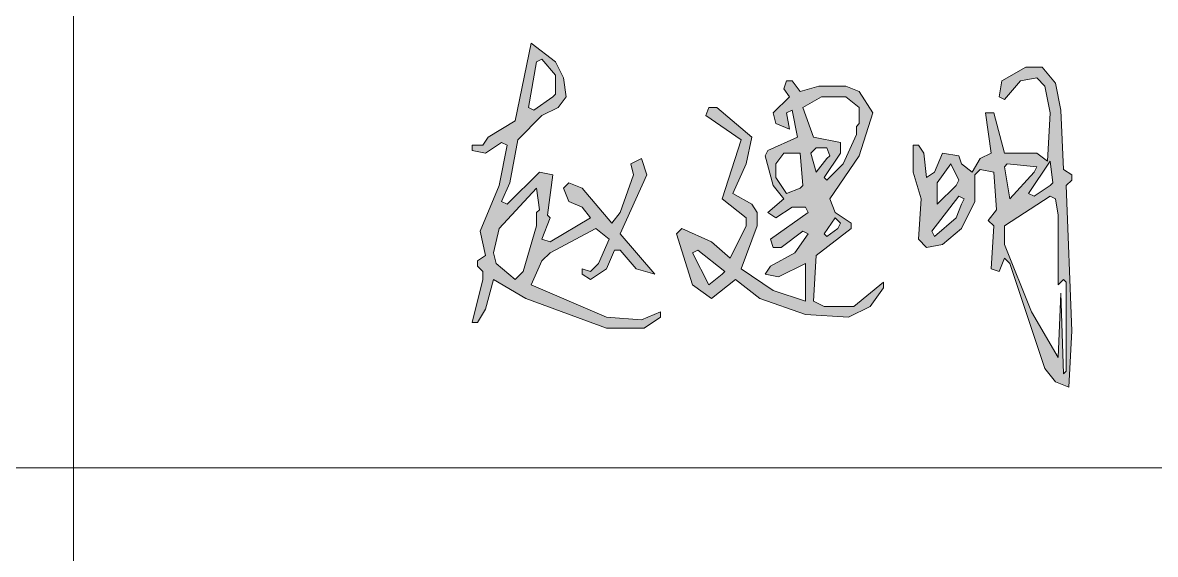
# Model space of a CAD drawing. Header units: inches. Extents: x -3733042 to -3450527, y 579159 to 997713.
# Drawn here: x -3481054 to -3479437, y 886089 to 886848 of the extents above; entities that cross this region are included whole.
import ezdxf

# ---------------------------------------------------------------- set-up
doc = ezdxf.new("R2010")
doc.units = ezdxf.units.IN
doc.header["$LTSCALE"] = 1000
doc.header["$MEASUREMENT"] = 0
doc.linetypes.add('LENGSHUI', pattern=[22, 20, -1, 0, -1])
doc.layers.add('00签名', color=7, linetype='LENGSHUI', lineweight=18)
doc.layers.add('PUB_TITLE', color=153, linetype='Continuous', lineweight=18)

msp = doc.modelspace()

# ---------------------------------------------------------------- hatches: boundary and pattern name
at = {"layer": '00签名', "linetype": 'Continuous'}
h = msp.add_hatch(color=256, dxfattribs=at)
h.paths.add_polyline_path([(-3480312.6, 886715.6), (-3480289.6, 886727.1), (-3480278, 886742.5), (-3480281.9, 886769.4), (-3480293.4, 886792.4), (-3480328, 886819.3), (-3480351, 886707.9), (-3480389.4, 886684.9), (-3480397.1, 886673.4), (-3480412.4, 886673.4), (-3480412.4, 886665.7), (-3480393.2, 886661.8), (-3480370.2, 886677.2), (-3480362.5, 886673.4), (-3480374, 886615.8), (-3480400.9, 886550.5), (-3480393.2, 886515.9), (-3480404.8, 886508.2), (-3480404.8, 886500.6), (-3480397.1, 886492.9), (-3480397.1, 886481.4), (-3480412.4, 886419.9), (-3480404.8, 886419.9), (-3480393.2, 886439.1), (-3480381.7, 886481.4), (-3480335.6, 886454.5), (-3480220.4, 886412.2), (-3480166.7, 886412.2), (-3480143.6, 886427.6), (-3480143.6, 886435.3), (-3480170.5, 886423.8), (-3480220.4, 886427.6), (-3480328, 886473.7), (-3480312.6, 886508.2), (-3480301.1, 886519.8), (-3480235.8, 886554.3), (-3480216.6, 886539), (-3480232, 886504.4), (-3480243.5, 886492.9), (-3480255, 886496.7), (-3480255, 886489), (-3480243.5, 886481.4), (-3480220.4, 886496.7), (-3480208.9, 886523.6), (-3480201.2, 886523.6), (-3480178.2, 886496.7), (-3480151.3, 886489), (-3480201.2, 886546.6), (-3480162.8, 886631.1), (-3480170.5, 886654.2), (-3480185.9, 886646.5), (-3480182, 886631.1), (-3480201.2, 886577.4), (-3480212.8, 886562), (-3480255, 886611.9), (-3480274.2, 886619.6), (-3480281.9, 886611.9), (-3480274.2, 886592.7), (-3480255, 886585), (-3480243.5, 886569.7), (-3480301.1, 886535.1), (-3480312.6, 886539), (-3480301.1, 886569.7), (-3480304.9, 886573.5), (-3480297.2, 886631.1), (-3480316.4, 886635), (-3480362.5, 886588.9), (-3480370.2, 886592.7), (-3480358.7, 886619.6), (-3480347.2, 886681)], flags=0)
h.paths.add_polyline_path([(-3480331.8, 886727.1), (-3480320.3, 886792.4), (-3480312.6, 886796.2), (-3480293.4, 886773.2), (-3480293.4, 886746.3), (-3480297.2, 886742.5), (-3480324.1, 886723.3)], flags=0)
h.paths.add_polyline_path([(-3480320.3, 886611.9), (-3480316.4, 886581.2), (-3480320.3, 886577.4), (-3480320.3, 886558.2), (-3480339.5, 886492.9), (-3480351, 886481.4), (-3480377.9, 886504.4), (-3480381.7, 886519.8), (-3480374, 886554.3)], flags=0)
h = msp.add_hatch(color=256, dxfattribs=at)
h.paths.add_polyline_path([(-3479859.5, 886750.2), (-3479878.7, 886757.8), (-3479917.1, 886757.8), (-3479944, 886750.2), (-3479955.5, 886765.5), (-3479963.2, 886765.5), (-3479967, 886754), (-3479959.3, 886742.5), (-3479982.4, 886719.4), (-3479978.5, 886704.1), (-3479959.3, 886696.4), (-3479963.2, 886719.4), (-3479955.5, 886723.3), (-3479947.8, 886684.9), (-3479990, 886665.7), (-3479993.9, 886658), (-3479982.4, 886615.8), (-3479967, 886596.6), (-3479990, 886577.4), (-3479978.5, 886569.7), (-3479955.5, 886585), (-3479936.3, 886585), (-3479932.4, 886577.4), (-3479986.2, 886539), (-3479982.4, 886527.4), (-3479970.8, 886527.4), (-3479940.1, 886550.5), (-3479932.4, 886546.6), (-3479951.6, 886519.8), (-3479986.2, 886500.6), (-3479993.9, 886489), (-3479974.7, 886485.2), (-3479936.3, 886504.4), (-3479936.3, 886450.6), (-3479982.4, 886466), (-3480028.4, 886496.7), (-3480005.4, 886558.2), (-3480005.4, 886577.4), (-3480013.1, 886588.9), (-3480040, 886604.2), (-3480020.8, 886646.5), (-3480013.1, 886684.9), (-3480063, 886727.1), (-3480074.5, 886727.1), (-3480078.4, 886715.6), (-3480028.4, 886681), (-3480055.3, 886596.6), (-3480020.8, 886569.7), (-3480020.8, 886558.2), (-3480043.8, 886512.1), (-3480070.7, 886535.1), (-3480112.9, 886554.3), (-3480120.6, 886546.6), (-3480097.6, 886473.7), (-3480070.7, 886454.5), (-3480036.1, 886481.4), (-3480001.6, 886454.5), (-3479936.3, 886431.4), (-3479874.8, 886427.6), (-3479844.1, 886443), (-3479824.9, 886469.8), (-3479824.9, 886477.5), (-3479867.2, 886443), (-3479909.4, 886443), (-3479924.8, 886450.6), (-3479920.9, 886515.9), (-3479871, 886554.3), (-3479871, 886562), (-3479894, 886577.4), (-3479901.7, 886596.6), (-3479859.5, 886658), (-3479840.3, 886719.4)], flags=0)
h.paths.add_polyline_path([(-3479940.1, 886727.1), (-3479913.2, 886742.5), (-3479878.7, 886742.5), (-3479859.5, 886727.1), (-3479859.5, 886704.1), (-3479863.3, 886700.2), (-3479863.3, 886688.7), (-3479882.5, 886646.5), (-3479905.6, 886623.4), (-3479909.4, 886627.3), (-3479886.4, 886661.8), (-3479886.4, 886677.2), (-3479924.8, 886684.9)], flags=0)
h.paths.add_polyline_path([(-3479944, 886661.8), (-3479940.1, 886615.8), (-3479944, 886611.9), (-3479963.2, 886604.2), (-3479978.5, 886627.3), (-3479978.5, 886646.5), (-3479967, 886661.8)], flags=0)
h.paths.add_polyline_path([(-3479920.9, 886669.5), (-3479905.6, 886669.5), (-3479901.7, 886658), (-3479905.6, 886654.2), (-3479920.9, 886635), (-3479928.6, 886661.8)], flags=0)
h.paths.add_polyline_path([(-3479894, 886569.7), (-3479886.4, 886562), (-3479890.2, 886554.3), (-3479905.6, 886542.8), (-3479909.4, 886546.6)], flags=0)
h.paths.add_polyline_path([(-3480089.9, 886523.6), (-3480051.5, 886492.9), (-3480055.3, 886489), (-3480074.5, 886473.7), (-3480097.6, 886519.8)], flags=0)
h.paths.add_polyline_path([(-3479667.5, 886719.4), (-3479679, 886719.4), (-3479671.3, 886661.8), (-3479686.7, 886654.2), (-3479698.2, 886635), (-3479713.6, 886646.5), (-3479717.4, 886658), (-3479740.4, 886661.8), (-3479752, 886635), (-3479763.5, 886627.3), (-3479767.3, 886661.8), (-3479775, 886673.4), (-3479782.7, 886673.4), (-3479782.7, 886635), (-3479771.2, 886596.6), (-3479775, 886539), (-3479763.5, 886527.4), (-3479740.4, 886531.3), (-3479713.6, 886554.3), (-3479694.4, 886592.7), (-3479694.4, 886631.1), (-3479686.7, 886638.8), (-3479667.5, 886635), (-3479663.6, 886581.2), (-3479675.2, 886565.8), (-3479667.5, 886558.2), (-3479671.3, 886496.7), (-3479659.8, 886492.9), (-3479652.1, 886512.1), (-3479644.4, 886504.4), (-3479594.5, 886354.6), (-3479579.2, 886335.4), (-3479560, 886327.8), (-3479556.1, 886408.4), (-3479563.8, 886615.8), (-3479556.1, 886623.4), (-3479556.1, 886631.1), (-3479567.6, 886638.8), (-3479571.5, 886723.3), (-3479579.2, 886761.7), (-3479598.4, 886784.7), (-3479621.4, 886784.7), (-3479656, 886765.5), (-3479659.8, 886742.5), (-3479652.1, 886738.6), (-3479629.1, 886765.5), (-3479606, 886769.4), (-3479594.5, 886757.8), (-3479586.8, 886719.4), (-3479590.7, 886650.3), (-3479606, 886661.8), (-3479652.1, 886661.8)], flags=0)
h.paths.add_polyline_path([(-3479648.3, 886646.5), (-3479606, 886642.6), (-3479609.9, 886635), (-3479644.4, 886596.6), (-3479652.1, 886642.6)], flags=0)
h.paths.add_polyline_path([(-3479717.4, 886623.4), (-3479721.2, 886615.8), (-3479748.1, 886588.9), (-3479748.1, 886619.6), (-3479728.9, 886646.5)], flags=0)
h.paths.add_polyline_path([(-3479586.8, 886650.3), (-3479583, 886619.6), (-3479586.8, 886615.8), (-3479609.9, 886600.4), (-3479617.6, 886604.2)], flags=0)
h.paths.add_polyline_path([(-3479709.7, 886596.6), (-3479713.6, 886588.9), (-3479721.2, 886569.7), (-3479752, 886542.8), (-3479755.8, 886550.5), (-3479717.4, 886600.4)], flags=0)
h.paths.add_polyline_path([(-3479586.8, 886600.4), (-3479579.2, 886596.6), (-3479575.3, 886573.5), (-3479575.3, 886473.7), (-3479567.6, 886481.4), (-3479563.8, 886477.5), (-3479563.8, 886350.8), (-3479567.6, 886347), (-3479571.5, 886462.2), (-3479575.3, 886370), (-3479613.7, 886435.3), (-3479652.1, 886531.3), (-3479652.1, 886558.2)], flags=0)

# ---------------------------------------------------------------- linework, layer by layer
for points in [[(-3480143.6, 886435.3), (-3480143.6, 886427.6), (-3480166.7, 886412.2), (-3480220.4, 886412.2), (-3480335.6, 886454.5), (-3480381.7, 886481.4), (-3480393.2, 886439.1), (-3480404.8, 886419.9), (-3480412.4, 886419.9), (-3480397.1, 886481.4), (-3480397.1, 886492.9), (-3480404.8, 886500.6), (-3480404.8, 886508.2), (-3480393.2, 886515.9), (-3480400.9, 886550.5), (-3480374, 886615.8), (-3480362.5, 886673.4), (-3480370.2, 886677.2), (-3480393.2, 886661.8), (-3480412.4, 886665.7), (-3480412.4, 886673.4), (-3480397.1, 886673.4), (-3480389.4, 886684.9), (-3480351, 886707.9), (-3480328, 886819.3), (-3480293.4, 886792.4), (-3480281.9, 886769.4), (-3480278, 886742.5), (-3480289.6, 886727.1), (-3480312.6, 886715.6), (-3480347.2, 886681), (-3480358.7, 886619.6), (-3480370.2, 886592.7), (-3480362.5, 886588.9), (-3480316.4, 886635), (-3480297.2, 886631.1), (-3480304.9, 886573.5), (-3480301.1, 886569.7), (-3480312.6, 886539), (-3480301.1, 886535.1), (-3480243.5, 886569.7), (-3480255, 886585), (-3480274.2, 886592.7), (-3480281.9, 886611.9), (-3480274.2, 886619.6), (-3480255, 886611.9), (-3480212.8, 886562), (-3480201.2, 886577.4), (-3480182, 886631.1), (-3480185.9, 886646.5), (-3480170.5, 886654.2), (-3480162.8, 886631.1), (-3480201.2, 886546.6), (-3480151.3, 886489), (-3480178.2, 886496.7), (-3480201.2, 886523.6), (-3480208.9, 886523.6), (-3480220.4, 886496.7), (-3480243.5, 886481.4), (-3480255, 886489), (-3480255, 886496.7), (-3480243.5, 886492.9), (-3480232, 886504.4), (-3480216.6, 886539), (-3480235.8, 886554.3), (-3480301.1, 886519.8), (-3480312.6, 886508.2), (-3480328, 886473.7), (-3480220.4, 886427.6), (-3480170.5, 886423.8), (-3480143.6, 886435.3)], [(-3480297.2, 886742.5), (-3480293.4, 886746.3), (-3480293.4, 886773.2), (-3480312.6, 886796.2), (-3480320.3, 886792.4), (-3480331.8, 886727.1), (-3480324.1, 886723.3), (-3480297.2, 886742.5)], [(-3479556.1, 886631.1), (-3479556.1, 886623.4), (-3479563.8, 886615.8), (-3479556.1, 886408.4), (-3479560, 886327.8), (-3479579.2, 886335.4), (-3479594.5, 886354.6), (-3479644.4, 886504.4), (-3479652.1, 886512.1), (-3479659.8, 886492.9), (-3479671.3, 886496.7), (-3479667.5, 886558.2), (-3479675.2, 886565.8), (-3479663.6, 886581.2), (-3479667.5, 886635), (-3479686.7, 886638.8), (-3479694.4, 886631.1), (-3479694.4, 886592.7), (-3479713.6, 886554.3), (-3479740.4, 886531.3), (-3479763.5, 886527.4), (-3479775, 886539), (-3479771.2, 886596.6), (-3479782.7, 886635), (-3479782.7, 886673.4), (-3479775, 886673.4), (-3479767.3, 886661.8), (-3479763.5, 886627.3), (-3479752, 886635), (-3479740.4, 886661.8), (-3479717.4, 886658), (-3479713.6, 886646.5), (-3479698.2, 886635), (-3479686.7, 886654.2), (-3479671.3, 886661.8), (-3479679, 886719.4), (-3479667.5, 886719.4), (-3479652.1, 886661.8), (-3479606, 886661.8), (-3479590.7, 886650.3), (-3479586.8, 886719.4), (-3479594.5, 886757.8), (-3479606, 886769.4), (-3479629.1, 886765.5), (-3479652.1, 886738.6), (-3479659.8, 886742.5), (-3479656, 886765.5), (-3479621.4, 886784.7), (-3479598.4, 886784.7), (-3479579.2, 886761.7), (-3479571.5, 886723.3), (-3479567.6, 886638.8), (-3479556.1, 886631.1)], [(-3479824.9, 886477.5), (-3479824.9, 886469.8), (-3479844.1, 886443), (-3479874.8, 886427.6), (-3479936.3, 886431.4), (-3480001.6, 886454.5), (-3480036.1, 886481.4), (-3480070.7, 886454.5), (-3480097.6, 886473.7), (-3480120.6, 886546.6), (-3480112.9, 886554.3), (-3480070.7, 886535.1), (-3480043.8, 886512.1), (-3480020.8, 886558.2), (-3480020.8, 886569.7), (-3480055.3, 886596.6), (-3480028.4, 886681), (-3480078.4, 886715.6), (-3480074.5, 886727.1), (-3480063, 886727.1), (-3480013.1, 886684.9), (-3480020.8, 886646.5), (-3480040, 886604.2), (-3480013.1, 886588.9), (-3480005.4, 886577.4), (-3480005.4, 886558.2), (-3480028.4, 886496.7), (-3479982.4, 886466), (-3479936.3, 886450.6), (-3479936.3, 886504.4), (-3479974.7, 886485.2), (-3479993.9, 886489), (-3479986.2, 886500.6), (-3479951.6, 886519.8), (-3479932.4, 886546.6), (-3479940.1, 886550.5), (-3479970.8, 886527.4), (-3479982.4, 886527.4), (-3479986.2, 886539), (-3479932.4, 886577.4), (-3479936.3, 886585), (-3479955.5, 886585), (-3479978.5, 886569.7), (-3479990, 886577.4), (-3479967, 886596.6), (-3479982.4, 886615.8), (-3479993.9, 886658), (-3479990, 886665.7), (-3479947.8, 886684.9), (-3479955.5, 886723.3), (-3479963.2, 886719.4), (-3479959.3, 886696.4), (-3479978.5, 886704.1), (-3479982.4, 886719.4), (-3479959.3, 886742.5), (-3479967, 886754), (-3479963.2, 886765.5), (-3479955.5, 886765.5), (-3479944, 886750.2), (-3479917.1, 886757.8), (-3479878.7, 886757.8), (-3479859.5, 886750.2), (-3479840.3, 886719.4), (-3479859.5, 886658), (-3479901.7, 886596.6), (-3479894, 886577.4), (-3479871, 886562), (-3479871, 886554.3), (-3479920.9, 886515.9), (-3479924.8, 886450.6), (-3479909.4, 886443), (-3479867.2, 886443), (-3479824.9, 886477.5)], [(-3479863.3, 886700.2), (-3479859.5, 886704.1), (-3479859.5, 886727.1), (-3479878.7, 886742.5), (-3479913.2, 886742.5), (-3479940.1, 886727.1), (-3479924.8, 886684.9), (-3479886.4, 886677.2), (-3479886.4, 886661.8), (-3479909.4, 886627.3), (-3479905.6, 886623.4), (-3479882.5, 886646.5), (-3479863.3, 886688.7), (-3479863.3, 886700.2)], [(-3479905.6, 886654.2), (-3479901.7, 886658), (-3479905.6, 886669.5), (-3479920.9, 886669.5), (-3479928.6, 886661.8), (-3479920.9, 886635), (-3479905.6, 886654.2)], [(-3479944, 886611.9), (-3479940.1, 886615.8), (-3479944, 886661.8), (-3479967, 886661.8), (-3479978.5, 886646.5), (-3479978.5, 886627.3), (-3479963.2, 886604.2), (-3479944, 886611.9)], [(-3479721.2, 886615.8), (-3479717.4, 886623.4), (-3479728.9, 886646.5), (-3479748.1, 886619.6), (-3479748.1, 886588.9), (-3479721.2, 886615.8)], [(-3479609.9, 886635), (-3479606, 886642.6), (-3479648.3, 886646.5), (-3479652.1, 886642.6), (-3479644.4, 886596.6), (-3479609.9, 886635)], [(-3479586.8, 886615.8), (-3479583, 886619.6), (-3479586.8, 886650.3), (-3479617.6, 886604.2), (-3479609.9, 886600.4), (-3479586.8, 886615.8)], [(-3480320.3, 886577.4), (-3480316.4, 886581.2), (-3480320.3, 886611.9), (-3480374, 886554.3), (-3480381.7, 886519.8), (-3480377.9, 886504.4), (-3480351, 886481.4), (-3480339.5, 886492.9), (-3480320.3, 886558.2), (-3480320.3, 886577.4)], [(-3479713.6, 886588.9), (-3479709.7, 886596.6), (-3479717.4, 886600.4), (-3479755.8, 886550.5), (-3479752, 886542.8), (-3479721.2, 886569.7), (-3479713.6, 886588.9)], [(-3479567.6, 886347), (-3479563.8, 886350.8), (-3479563.8, 886477.5), (-3479567.6, 886481.4), (-3479575.3, 886473.7), (-3479575.3, 886573.5), (-3479579.2, 886596.6), (-3479586.8, 886600.4), (-3479652.1, 886558.2), (-3479652.1, 886531.3), (-3479613.7, 886435.3), (-3479575.3, 886370), (-3479571.5, 886462.2), (-3479567.6, 886347)], [(-3479890.2, 886554.3), (-3479886.4, 886562), (-3479894, 886569.7), (-3479909.4, 886546.6), (-3479905.6, 886542.8), (-3479890.2, 886554.3)], [(-3480055.3, 886489), (-3480051.5, 886492.9), (-3480089.9, 886523.6), (-3480097.6, 886519.8), (-3480074.5, 886473.7), (-3480055.3, 886489)]]:
    msp.add_lwpolyline(points, dxfattribs=at)
at = {"layer": 'PUB_TITLE'}
for p, q in [((-3480981.5, 892696.7), (-3480981.5, 879912.6)), ((-3483086.3, 886212.6), (-3478876.8, 886212.6))]:
    msp.add_line(p, q, dxfattribs=at)

doc.saveas('drawing.dxf')
